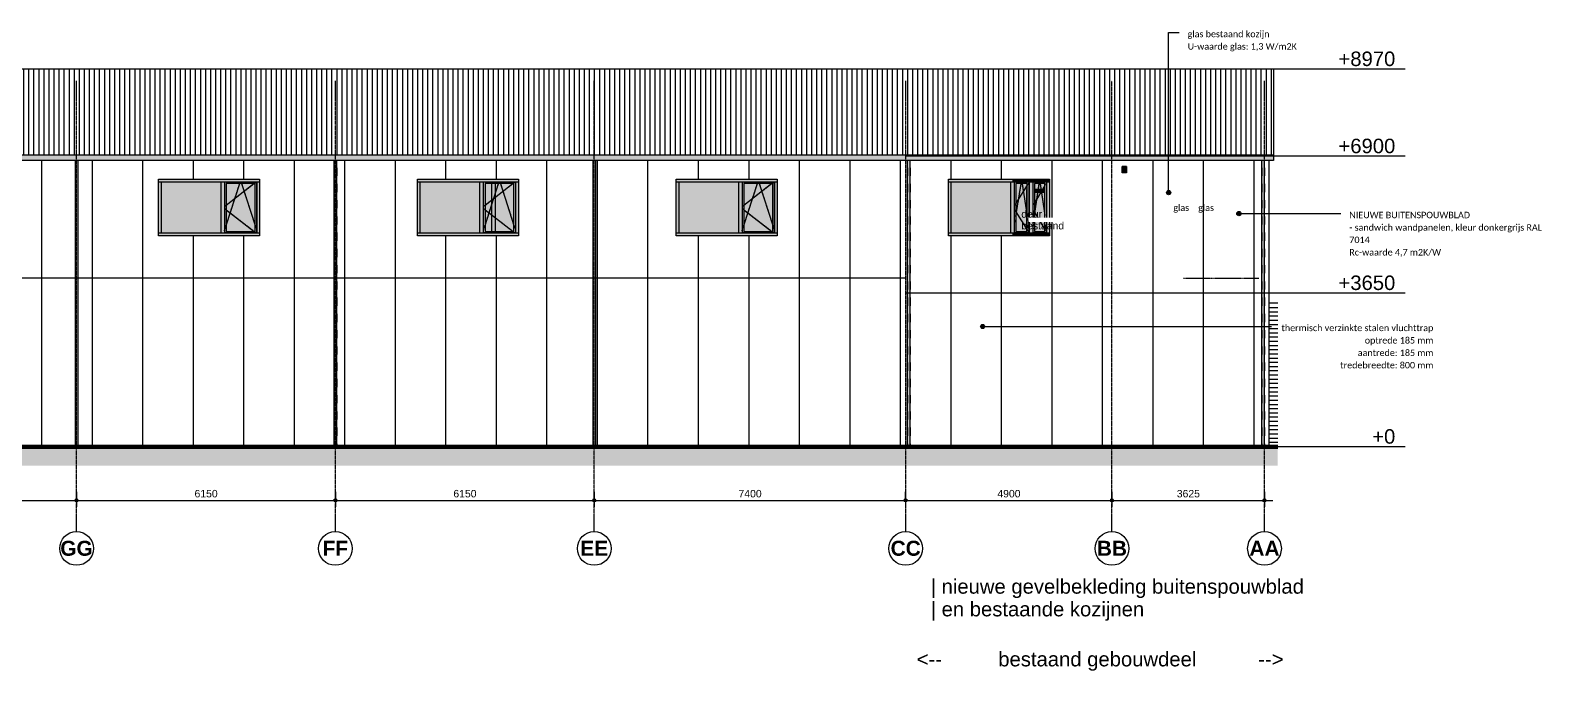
# Model space of a CAD drawing. Header units: millimetres. Extents: x 48682 to 485846, y -7071 to 11878.
# Drawn here: x 313471 to 349383, y -5328 to 9886 of the extents above; entities that cross this region are included whole.
import ezdxf

# ---------------------------------------------------------------- set-up
doc = ezdxf.new("R2010")
doc.units = ezdxf.units.MM
for name, pattern in [('dash-dash-dot', [10.5, 3, -1.5, 3, -1.5, 0, -1.5]), ('Grid Line', [22.225, 12.7, -3.175, 3.175, -3.175]), ('Hidden', [4, 2, -2]), ('levels', [12, 10, -1, 0, -1])]:
    doc.linetypes.add(name, pattern=pattern)
for name, color, linetype, lineweight in [('A-ANNO-DIMS', 211, 'Continuous', 9), ('A-ANNO-DIMS-100', 211, 'Continuous', 9), ('A-AREA', 32, 'dash-dash-dot', 9), ('A-DETL', 90, 'Continuous', 13), ('A-DOOR', 31, 'Continuous', 18), ('A-DOOR-GLAZ', 31, 'Continuous', 13), ('A-FLOR', 192, 'Continuous', 18), ('A-FLOR-LEVL', 51, 'Continuous', 9), ('A-FLOR-PATT', 8, 'Continuous', 18), ('A-GLAZ', 151, 'Continuous', 18), ('A-GLAZ-CWMG', 51, 'Continuous', 13), ('A-WALL-PATT', 111, 'Continuous', 13), ('C-TOPO', 7, 'Continuous', 13), ('G-ANNO-TEXT', 231, 'Continuous', 9), ('I-WALL', 2, 'Continuous', 13), ('S-COLS', 52, 'Continuous', 18), ('S-COLS-HDLN', 52, 'Hidden', 9), ('S-FNDN', 32, 'Continuous', 18), ('S-GRID', 1, 'Continuous', 9), ('S-GRID-IDEN', 1, 'Continuous', 18)]:
    doc.layers.add(name, color=color, linetype=linetype, lineweight=lineweight)
doc.styles.add('Arial', font='arial.ttf', dxfattribs={"height": 177.035928})
doc.styles.add('Arial_2', font='arial.ttf', dxfattribs={"height": 344.236527})
doc.styles.add('Arial_B', font='', dxfattribs={"height": 355.164671})
doc.styles.add('Calibri', font='calibri.ttf', dxfattribs={"height": 153.100159})
doc.styles.get('Arial_B').set_extended_font_data('Arial', bold=True)
doc.dimstyles.new('1_8mm', dxfattribs={"dimscale": 304.8, "dimtxt": 180, "dimasz": 0.918635, "dimexe": 0.492126, "dimexo": 0.0625, "dimgap": 0.059055, "dimtad": 1, "dimdec": 4, "dimzin": 0, "dimdsep": 46, "dimtxsty": 'Arial', "dimblk1": 'DOTSMALL', "dimblk2": 'DOTSMALL', "dimsah": 1, "dimcen": 0.09, "dimdle": 0.656168, "dimazin": 0, "dimtfac": 1, "dimtdec": 4, "dimtix": 1, "dimtmove": 0, "dimatfit": 3, "dimfxl": 0.656168, "dimfxlon": 1, "dimtvp": 1, "dimtolj": 1, "dimtzin": 0, "dimlwd": 13, "dimlwe": 13, "dimarcsym": 2})
pattern_1 = [(90, (-49852.5, 0), (-1200, 7e-14), [])]

# ---------------------------------------------------------------- blocks, each defined once
blk = doc.blocks.new('300_28_ISR_kolom_buis - ø70x3_6 2-8363247-linkergebouw noordwestgevel_')
at = {"layer": 'S-COLS-HDLN', "linetype": 'Continuous', "lineweight": 18}
for points in [[(-58389, 0), (-58354, 0), (-58354, 6800), (-58389, 6800), (-58389, 154)], [(-58319, 0), (-58319, 6800), (-58354, 6800), (-58354, 0), (-58321, 0)]]:
    blk.add_hatch(color=256, dxfattribs=at).paths.add_polyline_path(points, flags=0)
at = {"layer": 'A-DETL', "lineweight": 18}
for p, q in [((-58389, 6800), (-58389, 0)), ((-58319, 0), (-58319, 6800))]:
    blk.add_line(p, q, dxfattribs=at)
at = {"layer": 'S-COLS', "linetype": 'Hidden', "lineweight": 9}
for p, q in [((-58386, 6800), (-58386, 0)), ((-58323, 6800), (-58323, 0))]:
    blk.add_line(p, q, dxfattribs=at)
blk = doc.blocks.new('32_DO_glas - 01-8595826-linkergebouw noordwestgevel_')
at = {"layer": 'A-DOOR-GLAZ'}
blk.add_hatch(color=256, dxfattribs=at).paths.add_polyline_path([(-73973, 5107), (-73884, 5107), (-73884, 6243), (-74572, 6243), (-74572, 5107), (-74235, 5107)], flags=0)
blk = doc.blocks.new('32_DO_glas - 01-8532440-linkergebouw noordwestgevel_')
at = {"layer": 'A-DOOR-GLAZ'}
blk.add_hatch(color=256, dxfattribs=at).paths.add_polyline_path([(-68265, 5107), (-68265, 6243), (-68422, 6243), (-68422, 5107), (-68336, 5107)], flags=0)
blk = doc.blocks.new('Rectangular Mullion - 32_tussen_90x100-8431527-linkergebouw noordwestgevel_')
at = {"layer": 'A-GLAZ-CWMG'}
blk.add_hatch(color=256, dxfattribs=at).paths.add_polyline_path([(-68204, 5107), (-68175, 5107), (-68175, 6243), (-68265, 6243), (-68265, 5107)], flags=0)
for p, q in [((-68265, 6243), (-68265, 5107)), ((-68175, 5107), (-68175, 6243))]:
    blk.add_line(p, q, dxfattribs=at)
blk = doc.blocks.new('32_DO_glas - 01-8532562-linkergebouw noordwestgevel_')
at = {"layer": 'A-DOOR-GLAZ'}
blk.add_hatch(color=256, dxfattribs=at).paths.add_polyline_path([(-92460, 5107), (-92334, 5107), (-92334, 6243), (-92775, 6243), (-92775, 5107), (-92591, 5107)], flags=0)
blk = doc.blocks.new('Rectangular Mullion - 32_rechts_67x100-8745241-linkergebouw noordwestgevel_')
at = {"layer": 'A-GLAZ-CWMG'}
h = blk.add_hatch(color=256, dxfattribs=at)
h.paths.add_polyline_path([(-55329, 6033), (-55119, 6033), (-55119, 6100), (-55367, 6100), (-55367, 6033), (-55356, 6033)], flags=0)
h.paths.add_polyline_path([(-55537, 6033), (-55537, 6100), (-55552, 6100), (-55552, 6033)], flags=0)
for p, q in [((-55552, 6033), (-55552, 6100)), ((-55537, 6100), (-55552, 6100)), ((-55537, 6033), (-55552, 6033)), ((-55119, 6100), (-55367, 6100)), ((-55119, 6033), (-55367, 6033))]:
    blk.add_line(p, q, dxfattribs=at)
blk = doc.blocks.new('Rectangular Mullion - 32_rechts_67x100-8753308-linkergebouw noordwestgevel_')
at = {"layer": 'A-GLAZ-CWMG'}
blk.add_hatch(color=256, dxfattribs=at).paths.add_polyline_path([(-55552, 5107), (-55537, 5107), (-55537, 6033), (-55552, 6033), (-55552, 5122)], flags=0)
for q in [(-55537, 6033), (-55552, 5107)]:
    blk.add_line((-55552, 6033), q, dxfattribs=at)
blk = doc.blocks.new('32_DO_glas - 01-8753311-linkergebouw noordwestgevel_')
at = {"layer": 'A-DOOR-GLAZ'}
blk.add_hatch(color=256, dxfattribs=at).paths.add_polyline_path([(-55225, 5107), (-55119, 5107), (-55119, 6033), (-55367, 6033), (-55367, 5107), (-55356, 5107)], flags=0)
blk = doc.blocks.new('32_DO_glas - 01-8656808-linkergebouw noordwestgevel_')
at = {"layer": 'A-DOOR-GLAZ'}
blk.add_hatch(color=256, dxfattribs=at).paths.add_polyline_path([(-61584, 5107), (-61584, 6243), (-62272, 6243), (-62272, 5107), (-61649, 5107)], flags=0)
blk = doc.blocks.new('Rectangular Mullion - 32_rechts_67x100-8689661-linkergebouw noordwestgevel_')
at = {"layer": 'A-GLAZ-CWMG'}
blk.add_hatch(color=256, dxfattribs=at).paths.add_polyline_path([(-99146, 6283), (-98377, 6283), (-98377, 6350), (-99257, 6350), (-99257, 6283), (-99165, 6283)], flags=0)
for p, q in [((-99257, 6350), (-98377, 6350)), ((-99257, 6283), (-98377, 6283)), ((-98377, 6350), (-98377, 6283))]:
    blk.add_line(p, q, dxfattribs=at)
blk = doc.blocks.new('Rectangular Mullion - 32_links_67x100-8689662-linkergebouw noordwestgevel_')
at = {"layer": 'A-GLAZ-CWMG'}
blk.add_hatch(color=256, dxfattribs=at).paths.add_polyline_path([(-99257, 5000), (-99257, 5067), (-100777, 5067), (-100777, 5000), (-99933, 5000)], flags=0)
for p, q in [((-100777, 5000), (-100777, 5067)), ((-99257, 5067), (-100777, 5067)), ((-99257, 5000), (-100777, 5000))]:
    blk.add_line(p, q, dxfattribs=at)
blk = doc.blocks.new('Rectangular Mullion - 32_rechts_67x100-8469396-linkergebouw noordwestgevel_')
at = {"layer": 'A-GLAZ-CWMG'}
blk.add_hatch(color=256, dxfattribs=at).paths.add_polyline_path([(-98444, 5067), (-98377, 5067), (-98377, 6283), (-98444, 6283), (-98444, 5086)], flags=0)
for p, q in [((-98444, 6283), (-98377, 6283)), ((-98444, 6283), (-98444, 5067)), ((-98377, 6283), (-98377, 5067)), ((-98377, 5067), (-98444, 5067))]:
    blk.add_line(p, q, dxfattribs=at)
blk = doc.blocks.new('Rectangular Mullion - 32_links_67x100-8469397-linkergebouw noordwestgevel_')
at = {"layer": 'A-GLAZ-CWMG'}
blk.add_hatch(color=256, dxfattribs=at).paths.add_polyline_path([(-100710, 5067), (-100710, 6283), (-100777, 6283), (-100777, 5067)], flags=0)
for p, q in [((-100777, 6283), (-100710, 6283)), ((-100777, 5067), (-100777, 6283)), ((-100710, 5067), (-100710, 6283)), ((-100710, 5067), (-100777, 5067))]:
    blk.add_line(p, q, dxfattribs=at)
blk = doc.blocks.new('31_WI_RT62_BI_raam - BI_draaival_links-8689678-linkergebouw noordwestgevel_')
at = {"layer": 'A-GLAZ'}
h = blk.add_hatch(color=256, dxfattribs=at)
h.paths.add_polyline_path([(-98484, 5067), (-98444, 5067), (-98444, 6283), (-99212, 6283), (-99212, 5067), (-98491, 5067)], flags=0)
h.paths.add_polyline_path([(-99146, 5072), (-99207, 5072), (-99207, 6278), (-98449, 6278), (-98449, 5072), (-99082, 5072)], flags=0)
h = blk.add_hatch(color=256, dxfattribs=at)
h.paths.add_polyline_path([(-99172, 5072), (-98449, 5072), (-98449, 6278), (-99207, 6278), (-99207, 5072)], flags=0)
h.paths.add_polyline_path([(-99172, 5107), (-99172, 6243), (-98484, 6243), (-98484, 5107), (-99165, 5107)], flags=0)
at = {"layer": 'A-GLAZ', "linetype": 'Hidden', "lineweight": 13}
for p, q in [((-98452, 6283), (-99212, 5697)), ((-99212, 5125), (-98837, 6283)), ((-98819, 6283), (-98444, 5125)), ((-99212, 5653), (-98452, 5067))]:
    blk.add_line(p, q, dxfattribs=at)
at = {"layer": 'A-GLAZ'}
for p, q in [((-99207, 5072), (-99207, 6278)), ((-98449, 6278), (-99207, 6278)), ((-99172, 6243), (-99172, 5107)), ((-98484, 6243), (-99172, 6243)), ((-98484, 5107), (-98484, 6243)), ((-98449, 6278), (-98449, 5072)), ((-98449, 5072), (-99207, 5072)), ((-99172, 5107), (-98484, 5107))]:
    blk.add_line(p, q, dxfattribs=at)
at = {"layer": 'A-GLAZ', "lineweight": 13}
for p, q in [((-98504, 6243), (-99172, 5727)), ((-99172, 5249), (-98850, 6243)), ((-98806, 6243), (-98484, 5249)), ((-99172, 5623), (-98504, 5107))]:
    blk.add_line(p, q, dxfattribs=at)
blk = doc.blocks.new('Rectangular Mullion - 32_rechts_67x100-8689663-linkergebouw noordwestgevel_')
at = {"layer": 'A-GLAZ-CWMG'}
blk.add_hatch(color=256, dxfattribs=at).paths.add_polyline_path([(-100710, 6283), (-99257, 6283), (-99257, 6350), (-100777, 6350), (-100777, 6283)], flags=0)
for p, q in [((-100777, 6283), (-100777, 6350)), ((-100777, 6350), (-99257, 6350)), ((-100777, 6283), (-99257, 6283))]:
    blk.add_line(p, q, dxfattribs=at)
blk = doc.blocks.new('Rectangular Mullion - 32_links_67x100-8689664-linkergebouw noordwestgevel_')
at = {"layer": 'A-GLAZ-CWMG'}
blk.add_hatch(color=256, dxfattribs=at).paths.add_polyline_path([(-98884, 5000), (-98377, 5000), (-98377, 5067), (-99257, 5067), (-99257, 5000)], flags=0)
for p, q in [((-98377, 5067), (-99257, 5067)), ((-98377, 5067), (-98377, 5000)), ((-98377, 5000), (-99257, 5000))]:
    blk.add_line(p, q, dxfattribs=at)
blk = doc.blocks.new('Rectangular Mullion - 32_tussen_90x100-8469392-linkergebouw noordwestgevel_')
at = {"layer": 'A-GLAZ-CWMG'}
blk.add_hatch(color=256, dxfattribs=at).paths.add_polyline_path([(-99212, 5067), (-99212, 6283), (-99302, 6283), (-99302, 5067), (-99277, 5067)], flags=0)
for p, q in [((-99302, 6283), (-99212, 6283)), ((-99302, 6283), (-99302, 5067)), ((-99212, 6283), (-99212, 5067)), ((-99212, 5067), (-99302, 5067))]:
    blk.add_line(p, q, dxfattribs=at)
blk = doc.blocks.new('32_DO_glas - 01-8689677-linkergebouw noordwestgevel_')
at = {"layer": 'A-DOOR-GLAZ'}
blk.add_hatch(color=256, dxfattribs=at).paths.add_polyline_path([(-99933, 5067), (-99302, 5067), (-99302, 6283), (-100710, 6283), (-100710, 5067)], flags=0)
blk = doc.blocks.new('Rectangular Mullion - 32_rechts_67x100-8757924-linkergebouw noordwestgevel_')
at = {"layer": 'A-GLAZ-CWMG'}
blk.add_hatch(color=256, dxfattribs=at).paths.add_polyline_path([(-55012, 6283), (-55012, 6350), (-55452, 6350), (-55452, 6283), (-55079, 6283)], flags=0)
for p, q in [((-55452, 6350), (-55012, 6350)), ((-55452, 6283), (-55012, 6283)), ((-55012, 6350), (-55012, 6283))]:
    blk.add_line(p, q, dxfattribs=at)
blk = doc.blocks.new('31_WI_RT62_BI_raam - BI_draaival_links-8757928-linkergebouw noordwestgevel_')
at = {"layer": 'A-GLAZ'}
h = blk.add_hatch(color=256, dxfattribs=at)
h.paths.add_polyline_path([(-55848, 5067), (-55497, 5067), (-55497, 6283), (-55848, 6283), (-55848, 5072)], flags=0)
h.paths.add_polyline_path([(-55843, 5072), (-55843, 6278), (-55502, 6278), (-55502, 5072), (-55841, 5072)], flags=0)
h = blk.add_hatch(color=256, dxfattribs=at)
h.paths.add_polyline_path([(-55808, 5072), (-55502, 5072), (-55502, 6278), (-55843, 6278), (-55843, 5072), (-55811, 5072)], flags=0)
h.paths.add_polyline_path([(-55537, 5107), (-55808, 5107), (-55808, 6243), (-55537, 6243), (-55537, 5161)], flags=0)
at = {"layer": 'A-GLAZ', "linetype": 'Hidden', "lineweight": 13}
for p, q in [((-55848, 5214), (-55677, 6283)), ((-55497, 6267), (-55848, 5719)), ((-55668, 6283), (-55497, 5214)), ((-55848, 5631), (-55497, 5083))]:
    blk.add_line(p, q, dxfattribs=at)
at = {"layer": 'A-GLAZ'}
for p, q in [((-55843, 5072), (-55843, 6278)), ((-55502, 6278), (-55843, 6278)), ((-55808, 6243), (-55808, 5107)), ((-55537, 6243), (-55808, 6243)), ((-55537, 5107), (-55537, 6243)), ((-55502, 6278), (-55502, 5072)), ((-55502, 5072), (-55843, 5072)), ((-55808, 5107), (-55537, 5107))]:
    blk.add_line(p, q, dxfattribs=at)
at = {"layer": 'A-GLAZ', "lineweight": 13}
for p, q in [((-55808, 5465), (-55683, 6243)), ((-55537, 6205), (-55808, 5781)), ((-55662, 6243), (-55537, 5465)), ((-55808, 5569), (-55537, 5145))]:
    blk.add_line(p, q, dxfattribs=at)
blk = doc.blocks.new('Rectangular Mullion - 32_links_67x100-8757925-linkergebouw noordwestgevel_')
at = {"layer": 'A-GLAZ-CWMG'}
blk.add_hatch(color=256, dxfattribs=at).paths.add_polyline_path([(-55485, 5000), (-55452, 5000), (-55452, 5067), (-55893, 5067), (-55893, 5000), (-55552, 5000)], flags=0)
for p, q in [((-55452, 5067), (-55893, 5067)), ((-55452, 5000), (-55893, 5000))]:
    blk.add_line(p, q, dxfattribs=at)
blk = doc.blocks.new('31_WI_RT62_BI_raam - BI_draaival_links-8757934-linkergebouw noordwestgevel_')
at = {"layer": 'A-GLAZ'}
h = blk.add_hatch(color=256, dxfattribs=at)
h.paths.add_polyline_path([(-55407, 5067), (-55079, 5067), (-55079, 6283), (-55407, 6283), (-55407, 5072)], flags=0)
h.paths.add_polyline_path([(-55086, 5072), (-55402, 5072), (-55402, 6278), (-55084, 6278), (-55084, 5072)], flags=0)
h = blk.add_hatch(color=256, dxfattribs=at)
h.paths.add_polyline_path([(-55401, 5072), (-55084, 5072), (-55084, 6278), (-55402, 6278), (-55402, 5072)], flags=0)
h.paths.add_polyline_path([(-55119, 5107), (-55367, 5107), (-55367, 6243), (-55119, 6243), (-55119, 5161)], flags=0)
at = {"layer": 'A-GLAZ', "linetype": 'Hidden', "lineweight": 13}
for p, q in [((-55407, 5224), (-55248, 6283)), ((-55079, 6265), (-55407, 5721)), ((-55239, 6283), (-55079, 5224)), ((-55407, 5629), (-55079, 5085))]:
    blk.add_line(p, q, dxfattribs=at)
at = {"layer": 'A-GLAZ'}
for p, q in [((-55402, 5072), (-55402, 6278)), ((-55084, 6278), (-55402, 6278)), ((-55367, 6243), (-55367, 5107)), ((-55119, 6243), (-55367, 6243)), ((-55119, 5107), (-55119, 6243)), ((-55084, 6278), (-55084, 5072)), ((-55084, 5072), (-55402, 5072)), ((-55367, 5107), (-55119, 5107))]:
    blk.add_line(p, q, dxfattribs=at)
at = {"layer": 'A-GLAZ', "lineweight": 13}
for p, q in [((-55367, 5489), (-55254, 6243)), ((-55119, 6198), (-55367, 5788)), ((-55233, 6243), (-55119, 5489)), ((-55367, 5562), (-55119, 5152))]:
    blk.add_line(p, q, dxfattribs=at)
blk = doc.blocks.new('Rectangular Mullion - 32_rechts_67x100-8757926-linkergebouw noordwestgevel_')
at = {"layer": 'A-GLAZ-CWMG'}
blk.add_hatch(color=256, dxfattribs=at).paths.add_polyline_path([(-55893, 6283), (-55452, 6283), (-55452, 6350), (-55893, 6350)], flags=0)
for p, q in [((-55893, 6350), (-55452, 6350)), ((-55893, 6283), (-55452, 6283))]:
    blk.add_line(p, q, dxfattribs=at)
blk = doc.blocks.new('Rectangular Mullion - 32_links_67x100-8757927-linkergebouw noordwestgevel_')
at = {"layer": 'A-GLAZ-CWMG'}
blk.add_hatch(color=256, dxfattribs=at).paths.add_polyline_path([(-55452, 5000), (-55012, 5000), (-55012, 5067), (-55452, 5067), (-55452, 5010)], flags=0)
for p, q in [((-55012, 5067), (-55452, 5067)), ((-55012, 5067), (-55012, 5000)), ((-55012, 5000), (-55452, 5000))]:
    blk.add_line(p, q, dxfattribs=at)
blk = doc.blocks.new('Rectangular Mullion - 32_tussen_90x100-8501012-linkergebouw noordwestgevel_')
at = {"layer": 'A-GLAZ-CWMG'}
blk.add_hatch(color=256, dxfattribs=at).paths.add_polyline_path([(-55497, 5067), (-55407, 5067), (-55407, 6283), (-55497, 6283), (-55497, 5086)], flags=0)
for p, q in [((-55497, 6283), (-55407, 6283)), ((-55497, 6283), (-55497, 5067)), ((-55407, 6283), (-55407, 5067)), ((-55407, 5067), (-55497, 5067))]:
    blk.add_line(p, q, dxfattribs=at)
blk = doc.blocks.new('Grid - r_4_0mm-300507-linkergebouw noordwestgevel_')
at = {"layer": 'S-GRID-IDEN'}
blk.add_circle((-49902, -2424), 400, dxfattribs=at)
blk = doc.blocks.new('DIMBLOCK43-linkergebouw noordwestgevel_')
at = {"layer": 'A-ANNO-DIMS-100', "lineweight": 25}
h = blk.add_hatch(color=256, dxfattribs=at)
edge = h.paths.add_edge_path(flags=0)
edge.add_arc((308420, -1281), 35, 0, 360)
h = blk.add_hatch(color=256, dxfattribs=at)
edge = h.paths.add_edge_path(flags=0)
edge.add_arc((314570, -1281), 35, 0, 360)
at = {"layer": 'A-ANNO-DIMS-100', "lineweight": 13}
for p, q in [((308420, -1081), (308420, -1431)), ((308420, -1281), (308420, -1081)), ((308420, -1281), (314570, -1281)), ((314570, -1081), (314570, -1431)), ((314570, -1281), (314570, -1081))]:
    blk.add_line(p, q, dxfattribs=at)
at = {"layer": 'A-ANNO-DIMS-100', "lineweight": 25}
for centre in [(308420, -1281), (314570, -1281)]:
    blk.add_circle(centre, 35, dxfattribs=at)
at = {"layer": 'A-ANNO-DIMS-100', "color": 0, "lineweight": 13, "insert": (311224, -1033), "char_height": 177, "width": 651.32, "attachment_point": 1, "line_spacing_factor": 0.938532, "style": 'Arial'}
blk.add_mtext('6150', dxfattribs=at)
blk = doc.blocks.new('_DotSmall')
at = {"color": 0, "linetype": 'ByBlock', "const_width": 0.5}
blk.add_lwpolyline([(-0.0625, 0, 1), (0.0625, 0, 1)], format="xyb", close=True, dxfattribs=at)
blk = doc.blocks.new('DIMBLOCK44-linkergebouw noordwestgevel_')
at = {"layer": 'A-ANNO-DIMS-100', "lineweight": 25}
h = blk.add_hatch(color=256, dxfattribs=at)
edge = h.paths.add_edge_path(flags=0)
edge.add_arc((314570, -1281), 35, 0, 360)
h = blk.add_hatch(color=256, dxfattribs=at)
edge = h.paths.add_edge_path(flags=0)
edge.add_arc((320720, -1281), 35, 0, 360)
at = {"layer": 'A-ANNO-DIMS-100', "lineweight": 13}
for p, q in [((314570, -1081), (314570, -1431)), ((314570, -1281), (314570, -1081)), ((314570, -1281), (320720, -1281)), ((320720, -1081), (320720, -1431)), ((320720, -1281), (320720, -1081))]:
    blk.add_line(p, q, dxfattribs=at)
at = {"layer": 'A-ANNO-DIMS-100', "lineweight": 25}
for centre in [(314570, -1281), (320720, -1281)]:
    blk.add_circle(centre, 35, dxfattribs=at)
at = {"layer": 'A-ANNO-DIMS-100', "color": 0, "lineweight": 13, "insert": (317374, -1033), "char_height": 177, "width": 651.32, "attachment_point": 1, "line_spacing_factor": 0.938532, "style": 'Arial'}
blk.add_mtext('6150', dxfattribs=at)
blk = doc.blocks.new('DIMBLOCK45-linkergebouw noordwestgevel_')
at = {"layer": 'A-ANNO-DIMS-100', "lineweight": 25}
h = blk.add_hatch(color=256, dxfattribs=at)
edge = h.paths.add_edge_path(flags=0)
edge.add_arc((320720, -1281), 35, 0, 360)
h = blk.add_hatch(color=256, dxfattribs=at)
edge = h.paths.add_edge_path(flags=0)
edge.add_arc((326870, -1281), 35, 0, 360)
at = {"layer": 'A-ANNO-DIMS-100', "lineweight": 13}
for p, q in [((320720, -1081), (320720, -1431)), ((320720, -1281), (320720, -1081)), ((320720, -1281), (326870, -1281)), ((326870, -1081), (326870, -1431)), ((326870, -1281), (326870, -1081))]:
    blk.add_line(p, q, dxfattribs=at)
at = {"layer": 'A-ANNO-DIMS-100', "lineweight": 25}
for centre in [(320720, -1281), (326870, -1281)]:
    blk.add_circle(centre, 35, dxfattribs=at)
at = {"layer": 'A-ANNO-DIMS-100', "color": 0, "lineweight": 13, "insert": (323524, -1033), "char_height": 177, "width": 651.32, "attachment_point": 1, "line_spacing_factor": 0.938532, "style": 'Arial'}
blk.add_mtext('6150', dxfattribs=at)
blk = doc.blocks.new('DIMBLOCK46-linkergebouw noordwestgevel_')
at = {"layer": 'A-ANNO-DIMS-100', "lineweight": 25}
h = blk.add_hatch(color=256, dxfattribs=at)
edge = h.paths.add_edge_path(flags=0)
edge.add_arc((326870, -1281), 35, 0, 360)
h = blk.add_hatch(color=256, dxfattribs=at)
edge = h.paths.add_edge_path(flags=0)
edge.add_arc((334270, -1281), 35, 0, 360)
at = {"layer": 'A-ANNO-DIMS-100', "lineweight": 13}
for p, q in [((326870, -1081), (326870, -1431)), ((326870, -1281), (326870, -1081)), ((326870, -1281), (334270, -1281)), ((334270, -1081), (334270, -1431)), ((334270, -1281), (334270, -1081))]:
    blk.add_line(p, q, dxfattribs=at)
at = {"layer": 'A-ANNO-DIMS-100', "lineweight": 25}
for centre in [(326870, -1281), (334270, -1281)]:
    blk.add_circle(centre, 35, dxfattribs=at)
at = {"layer": 'A-ANNO-DIMS-100', "color": 0, "lineweight": 13, "insert": (330299, -1033), "char_height": 177, "width": 651.32, "attachment_point": 1, "line_spacing_factor": 0.938532, "style": 'Arial'}
blk.add_mtext('7400', dxfattribs=at)
blk = doc.blocks.new('DIMBLOCK47-linkergebouw noordwestgevel_')
at = {"layer": 'A-ANNO-DIMS-100', "lineweight": 25}
h = blk.add_hatch(color=256, dxfattribs=at)
edge = h.paths.add_edge_path(flags=0)
edge.add_arc((334270, -1281), 35, 0, 360)
h = blk.add_hatch(color=256, dxfattribs=at)
edge = h.paths.add_edge_path(flags=0)
edge.add_arc((339170, -1281), 35, 0, 360)
at = {"layer": 'A-ANNO-DIMS-100', "lineweight": 13}
for p, q in [((334270, -1081), (334270, -1431)), ((334270, -1281), (334270, -1081)), ((334270, -1281), (339170, -1281)), ((339170, -1081), (339170, -1431)), ((339170, -1281), (339170, -1081))]:
    blk.add_line(p, q, dxfattribs=at)
at = {"layer": 'A-ANNO-DIMS-100', "lineweight": 25}
for centre in [(334270, -1281), (339170, -1281)]:
    blk.add_circle(centre, 35, dxfattribs=at)
at = {"layer": 'A-ANNO-DIMS-100', "color": 0, "lineweight": 13, "insert": (336449, -1033), "char_height": 177, "width": 651.32, "attachment_point": 1, "line_spacing_factor": 0.938532, "style": 'Arial'}
blk.add_mtext('4900', dxfattribs=at)
blk = doc.blocks.new('DIMBLOCK48-linkergebouw noordwestgevel_')
at = {"layer": 'A-ANNO-DIMS-100', "lineweight": 25}
h = blk.add_hatch(color=256, dxfattribs=at)
edge = h.paths.add_edge_path(flags=0)
edge.add_arc((339170, -1281), 35, 0, 360)
h = blk.add_hatch(color=256, dxfattribs=at)
edge = h.paths.add_edge_path(flags=0)
edge.add_arc((342795, -1281), 35, 0, 360)
at = {"layer": 'A-ANNO-DIMS-100', "lineweight": 13}
for p, q in [((339170, -1081), (339170, -1431)), ((339170, -1281), (339170, -1081)), ((339170, -1281), (342995, -1281)), ((342795, -1081), (342795, -1431)), ((342795, -1281), (342795, -1081))]:
    blk.add_line(p, q, dxfattribs=at)
at = {"layer": 'A-ANNO-DIMS-100', "lineweight": 25}
for centre in [(339170, -1281), (342795, -1281)]:
    blk.add_circle(centre, 35, dxfattribs=at)
at = {"layer": 'A-ANNO-DIMS-100', "color": 0, "lineweight": 13, "insert": (340712, -1033), "char_height": 177, "width": 651.32, "attachment_point": 1, "line_spacing_factor": 0.938532, "style": 'Arial'}
blk.add_mtext('3625', dxfattribs=at)

msp = doc.modelspace()

# ---------------------------------------------------------------- hatches: boundary and pattern name
at = {"layer": 'A-FLOR'}
msp.add_hatch(color=256, dxfattribs=at).paths.add_polyline_path([(308498.11332, 6800), (343010.41079, 6800), (343010.41079, 6920), (277145.41079, 6920), (277145.41079, 6800), (308367.00391, 6800)], flags=0)
h = msp.add_hatch(color=256, dxfattribs=at)
h.paths.add_polyline_path([(277145.41079, 6795), (277480.41079, 6795), (277480.41079, 6800), (277145.41079, 6800)], flags=0)
h.paths.add_polyline_path([(343010.41079, 6795), (343010.41079, 6800), (342895.41079, 6800), (342895.41079, 6795)], flags=0)
at = {"layer": 'A-FLOR-PATT', "lineweight": 9}
h = msp.add_hatch(dxfattribs=at)
h.set_pattern_fill('FP_14', color=256, style=0, pattern_type=2)
h.set_pattern_definition([(90, (0, -8877.83), (-120, 7e-15), [])])
h.paths.add_polyline_path([(277145.41079, 6920), (343010.41079, 6920), (343010.41079, 8970), (277145.41079, 8970), (277145.41079, 7437.69958)], flags=0)
at = {"layer": 'A-WALL-PATT', "lineweight": 9}
h = msp.add_hatch(dxfattribs=at)
h.set_pattern_fill('FP_12', color=256, style=0, pattern_type=2)
h.set_pattern_definition(pattern_1)
h.paths.add_polyline_path([(277480.41079, 0), (277650.41079, 0), (277650.41079, 6800), (277480.41079, 6800), (277480.41079, 153.85545)], flags=0)
h.paths.add_polyline_path([(284373.9814, 0), (289935.41079, 0), (289935.41079, 6800), (283855.41079, 6800), (283855.41079, 0)], flags=0)
h.paths.add_polyline_path([(277720.41079, 0), (283785.41079, 0), (283785.41079, 6800), (277720.41079, 6800), (277720.41079, 2.1087)], flags=0)
h.paths.add_polyline_path([(334457.77701, 0), (342725.41079, 0), (342725.41079, 6800), (334378.41079, 6800), (334378.41079, 0)], flags=0)
h.paths.add_polyline_path([(290005.41079, 0), (296085.41079, 0), (296085.41079, 6800), (290005.41079, 6800), (290005.41079, 153.85545)], flags=0)
h.paths.add_polyline_path([(334308.41079, 0), (334308.41079, 6800), (326905.41079, 6800), (326905.41079, 0), (334195.55819, 0)], flags=0)
h.paths.add_polyline_path([(326835.41079, 0), (326835.41079, 6800), (320755.41079, 6800), (320755.41079, 0), (326328.99343, 0)], flags=0)
h.paths.add_polyline_path([(296155.41079, 0), (302235.41079, 0), (302235.41079, 6800), (296155.41079, 6800), (296155.41079, 153.85545)], flags=0)
h.paths.add_polyline_path([(320685.41079, 0), (320685.41079, 6800), (314605.41079, 6800), (314605.41079, 0), (320560.17928, 0)], flags=0)
h.paths.add_polyline_path([(302305.41079, 0), (308385.41079, 0), (308385.41079, 6800), (302305.41079, 6800), (302305.41079, 153.85545)], flags=0)
h.paths.add_polyline_path([(308455.41079, 0), (314535.41079, 0), (314535.41079, 6800), (308455.41079, 6800), (308455.41079, 153.85545)], flags=0)
h.paths.add_polyline_path([(298070.41079, 5000), (298070.41079, 6350), (300470.91079, 6350), (300470.91079, 5000), (299058.23561, 5000)], flags=0)
h.paths.add_polyline_path([(286471.732, 5000), (285619.91079, 5000), (285619.91079, 6350), (288020.41079, 6350), (288020.41079, 5000)], flags=0)
h.paths.add_polyline_path([(337685.66079, 5000), (335285.16079, 5000), (335285.16079, 6350), (337685.66079, 6350), (337685.66079, 5009.75154)], flags=0)
h.paths.add_polyline_path([(279469.91079, 5000), (279469.91079, 6350), (281870.41079, 6350), (281870.41079, 5000), (280178.4802, 5000)], flags=0)
h.paths.add_polyline_path([(304184.44385, 5000), (304184.44385, 6350), (306584.94385, 6350), (306584.94385, 5000), (305351.48742, 5000)], flags=0)
h.paths.add_polyline_path([(291920.41079, 5000), (291920.41079, 6350), (294320.91079, 6350), (294320.91079, 5000), (292764.98381, 5000)], flags=0)
h.paths.add_polyline_path([(325070.91079, 5000), (322670.41079, 5000), (322670.41079, 6350), (325070.91079, 6350), (325070.91079, 5009.75154)], flags=0)
h.paths.add_polyline_path([(316520.41079, 5000), (316520.41079, 6350), (318920.91079, 6350), (318920.91079, 5000), (317937.99103, 5000)], flags=0)
h.paths.add_polyline_path([(312770.91079, 5000), (310370.41079, 5000), (310370.41079, 6350), (312770.91079, 6350), (312770.91079, 5616.73855)], flags=0)
h.paths.add_polyline_path([(328820.41079, 5000), (328820.41079, 6350), (331220.91079, 6350), (331220.91079, 5000), (329475.61934, 5000)], flags=0)
h.paths.add_polyline_path([(339415.41079, 6500.4444), (339415.41079, 6650.77424), (339515.41079, 6650.77424), (339515.41079, 6500.4444)], flags=0)
h = msp.add_hatch(dxfattribs=at)
h.set_pattern_fill('FP_12', color=256, style=0, pattern_type=2)
h.set_pattern_definition(pattern_1)
h.paths.add_polyline_path([(342848.77942, 0), (342895.41079, 0), (342895.41079, 6800), (342795.41079, 6800), (342795.41079, 0)], flags=0)
h = msp.add_hatch(dxfattribs=at)
h.set_pattern_fill('FP_13', color=256, style=0, pattern_type=2)
h.set_pattern_definition([(0, (-165924.21, 0), (0, 100), [])])
h.paths.add_polyline_path([(342895.41079, 0), (343110.99825, 0), (343110.99825, 3400), (342895.41079, 3400), (342895.41079, 153.85545)], flags=0)
at = {"layer": 'C-TOPO'}
msp.add_hatch(color=256, dxfattribs=at).paths.add_polyline_path([(275982.97899, -453.13156), (343110.99825, -453.13156), (343110.99825, -10), (275982.97899, -10)], flags=0)
at = {"layer": 'G-ANNO-TEXT'}
h = msp.add_hatch(color=250, dxfattribs=at)
edge = h.paths.add_edge_path(flags=0)
edge.add_arc((340518.70651, 6030.41013), 50, 0, 360)
h = msp.add_hatch(color=250, dxfattribs=at)
edge = h.paths.add_edge_path(flags=0)
edge.add_arc((342187.30993, 5530.90855), 50, 0, 360)
h = msp.add_hatch(color=250, dxfattribs=at)
edge = h.paths.add_edge_path(flags=0)
edge.add_arc((336100.23832, 2849.21281), 50, 0, 360)
at = {"layer": 'I-WALL'}
msp.add_hatch(color=256, dxfattribs=at).paths.add_polyline_path([(339515.41079, 6500.4444), (339515.41079, 6650.77424), (339415.41079, 6650.77424), (339415.41079, 6500.4444)], flags=0)
h = msp.add_hatch(color=256, dxfattribs=at)
h.paths.add_polyline_path([(336948.85585, 5107), (337145.41079, 5107), (337145.41079, 6100), (337160.41079, 6100), (337160.41079, 6243), (336890.16079, 6243), (336890.16079, 5107)], flags=0)
h.paths.add_polyline_path([(337330.41079, 6100), (337578.66079, 6100), (337578.66079, 6243), (337330.41079, 6243), (337330.41079, 6147.85218)], flags=0)
at = {"layer": 'S-FNDN'}
msp.add_hatch(color=256, dxfattribs=at).paths.add_polyline_path([(342717.67001, -10), (342795.41079, -10), (342795.41079, 0), (277480.41079, 0), (277480.41079, -10), (342586.5606, -10)], flags=0)

# ---------------------------------------------------------------- linework, layer by layer
at = {"layer": 'A-AREA'}
msp.add_line((340870.18283, 4000), (342659.91079, 4000), dxfattribs=at)
at = {"layer": 'A-DETL', "lineweight": 18}
for p, q in [((277145.41079, 8970), (343010.41079, 8970)), ((343010.41079, 8970), (343010.41079, 6800)), ((277145.41079, 6800), (343010.41079, 6800)), ((339415.41079, 6500.4444), (339415.41079, 6650.77424)), ((339515.41079, 6650.77424), (339415.41079, 6650.77424)), ((339515.41079, 6500.4444), (339415.41079, 6500.4444)), ((339515.41079, 6650.77424), (339515.41079, 6500.4444)), ((342895.41079, 6800), (342895.41079, 0)), ((343010.41079, 6795), (342895.41079, 6795)), ((343010.41079, 6800), (343010.41079, 6795)), ((316520.41079, 5000), (316520.41079, 6350)), ((316520.41079, 6350), (318920.91079, 6350)), ((318920.91079, 6350), (318920.91079, 5000)), ((322670.41079, 5000), (322670.41079, 6350)), ((322670.41079, 6350), (325070.91079, 6350)), ((325070.91079, 6350), (325070.91079, 5000)), ((328820.41079, 5000), (328820.41079, 6350)), ((328820.41079, 6350), (331220.91079, 6350)), ((331220.91079, 6350), (331220.91079, 5000)), ((335285.16079, 5000), (335285.16079, 6350)), ((335285.16079, 6350), (337685.66079, 6350)), ((337685.66079, 6350), (337685.66079, 5000)), ((337145.41079, 5107), (337145.41079, 6100)), ((337145.41079, 6100), (337160.41079, 6100)), ((337330.41079, 6100), (337578.66079, 6100)), ((318920.91079, 5000), (316520.41079, 5000)), ((325070.91079, 5000), (322670.41079, 5000)), ((331220.91079, 5000), (328820.41079, 5000)), ((337685.66079, 5000), (335285.16079, 5000)), ((343110.99825, 3400), (342895.41079, 3400)), ((277480.41079, 0), (343110.99825, 0)), ((342795.41079, 0), (342795.41079, -10))]:
    msp.add_line(p, q, dxfattribs=at)
at = {"layer": 'A-FLOR'}
msp.add_line((343010.41079, 6920), (277145.41079, 6920), dxfattribs=at)
at = {"layer": 'A-FLOR-LEVL', "linetype": 'levels'}
for p, q in [((334270.41079, 8970), (346135.75536, 8970)), ((334270.41079, 6900), (346135.75536, 6900)), ((334270.41079, 4000), (277453.59279, 4000)), ((334270.41079, 3650), (346135.75536, 3650)), ((334270.41079, 0), (346135.75536, 0))]:
    msp.add_line(p, q, dxfattribs=at)
at = {"layer": 'C-TOPO', "lineweight": 100}
for p, q in [((322594.28446, -10), (275982.97899, -10)), ((343110.99825, -10), (322594.28446, -10))]:
    msp.add_line(p, q, dxfattribs=at)
at = {"layer": 'C-TOPO'}
for q in [(275982.97899, -10), (343110.99825, -10)]:
    msp.add_line((322594.28617, -10), q, dxfattribs=at)
at = {"layer": 'G-ANNO-TEXT', "color": 250}
for p, q in [((340518.70651, 9830.84646), (340769.63452, 9830.84646)), ((340518.70651, 6030.41013), (340518.70651, 9830.84646)), ((342187.30993, 5530.90855), (344610.74987, 5530.90855)), ((336100.23832, 2849.21281), (342959.75058, 2849.21281))]:
    msp.add_line(p, q, dxfattribs=at)
for centre in [(340518.70651, 6030.41013), (342187.30993, 5530.90855), (336100.23832, 2849.21281)]:
    msp.add_circle(centre, 50, dxfattribs=at)
at = {"layer": 'S-GRID', "lineweight": 18}
for p, q in [((314570.41079, 8285.92369), (314570.41079, 8685.92369)), ((320720.41079, 8285.92369), (320720.41079, 8685.92369)), ((326870.41079, 8285.92369), (326870.41079, 8685.92369)), ((334270.41079, 8285.92369), (334270.41079, 8685.92369)), ((339170.41079, 8681.92369), (339170.41079, 8685.92369)), ((342795.41079, 8285.92369), (342795.41079, 8685.92369)), ((314570.41079, -2024.38528), (314570.41079, -1624.38528)), ((320720.41079, -2024.38528), (320720.41079, -1624.38528)), ((326870.41079, -2024.38528), (326870.41079, -1624.38528)), ((334270.41079, -2024.38528), (334270.41079, -1624.38528)), ((339170.41079, -2024.38528), (339170.41079, -1624.38528)), ((342795.41079, -2024.38528), (342795.41079, -1624.38528))]:
    msp.add_line(p, q, dxfattribs=at)
at = {"layer": 'S-GRID', "linetype": 'Grid Line', "lineweight": 18}
for p, q in [((339170.41079, -1624.38528), (339170.41079, 8681.92369)), ((314570.41079, -1624.38528), (314570.41079, 8285.92369)), ((320720.41079, -1624.38528), (320720.41079, 8285.92369)), ((326870.41079, -1624.38528), (326870.41079, 8285.92369)), ((334270.41079, -1624.38528), (334270.41079, 8285.92369)), ((342795.41079, -1624.38528), (342795.41079, 8285.92369))]:
    msp.add_line(p, q, dxfattribs=at)

# ---------------------------------------------------------------- block references
at = {"layer": 'A-DOOR'}
for name, p in [('32_DO_glas - 01-8689677-linkergebouw noordwestgevel_', (417297.86294, 0)), ('32_DO_glas - 01-8595826-linkergebouw noordwestgevel_', (392697.86294, 0)), ('32_DO_glas - 01-8689677-linkergebouw noordwestgevel_', (423447.86294, 0)), ('32_DO_glas - 01-8532440-linkergebouw noordwestgevel_', (392697.86294, 0)), ('32_DO_glas - 01-8532562-linkergebouw noordwestgevel_', (417297.86294, 0)), ('32_DO_glas - 01-8689677-linkergebouw noordwestgevel_', (429597.86294, 0)), ('32_DO_glas - 01-8656808-linkergebouw noordwestgevel_', (392697.86294, 0)), ('32_DO_glas - 01-8689677-linkergebouw noordwestgevel_', (436062.61294, 0)), ('32_DO_glas - 01-8753311-linkergebouw noordwestgevel_', (392697.86294, 0))]:
    msp.add_blockref(name, p, dxfattribs=at)
at = {"layer": 'A-GLAZ'}
for name, p in [('31_WI_RT62_BI_raam - BI_draaival_links-8689678-linkergebouw noordwestgevel_', (417297.86294, 0)), ('31_WI_RT62_BI_raam - BI_draaival_links-8689678-linkergebouw noordwestgevel_', (423447.86294, 0)), ('31_WI_RT62_BI_raam - BI_draaival_links-8689678-linkergebouw noordwestgevel_', (429597.86294, 0)), ('31_WI_RT62_BI_raam - BI_draaival_links-8757928-linkergebouw noordwestgevel_', (392697.86294, 0)), ('31_WI_RT62_BI_raam - BI_draaival_links-8757934-linkergebouw noordwestgevel_', (392697.86294, 0))]:
    msp.add_blockref(name, p, dxfattribs=at)
at = {"layer": 'A-GLAZ-CWMG'}
for name, p in [('Rectangular Mullion - 32_rechts_67x100-8689663-linkergebouw noordwestgevel_', (417297.86294, 0)), ('Rectangular Mullion - 32_links_67x100-8469397-linkergebouw noordwestgevel_', (417297.86294, 0)), ('Rectangular Mullion - 32_tussen_90x100-8469392-linkergebouw noordwestgevel_', (417297.86294, 0)), ('Rectangular Mullion - 32_rechts_67x100-8689661-linkergebouw noordwestgevel_', (417297.86294, 0)), ('Rectangular Mullion - 32_rechts_67x100-8469396-linkergebouw noordwestgevel_', (417297.86294, 0)), ('Rectangular Mullion - 32_rechts_67x100-8689663-linkergebouw noordwestgevel_', (423447.86294, 0)), ('Rectangular Mullion - 32_links_67x100-8469397-linkergebouw noordwestgevel_', (423447.86294, 0)), ('Rectangular Mullion - 32_tussen_90x100-8469392-linkergebouw noordwestgevel_', (423447.86294, 0)), ('Rectangular Mullion - 32_rechts_67x100-8689661-linkergebouw noordwestgevel_', (423447.86294, 0)), ('Rectangular Mullion - 32_tussen_90x100-8431527-linkergebouw noordwestgevel_', (392697.86294, 0)), ('Rectangular Mullion - 32_rechts_67x100-8469396-linkergebouw noordwestgevel_', (423447.86294, 0)), ('Rectangular Mullion - 32_rechts_67x100-8689663-linkergebouw noordwestgevel_', (429597.86294, 0)), ('Rectangular Mullion - 32_links_67x100-8469397-linkergebouw noordwestgevel_', (429597.86294, 0)), ('Rectangular Mullion - 32_tussen_90x100-8469392-linkergebouw noordwestgevel_', (429597.86294, 0)), ('Rectangular Mullion - 32_rechts_67x100-8689661-linkergebouw noordwestgevel_', (429597.86294, 0)), ('Rectangular Mullion - 32_rechts_67x100-8469396-linkergebouw noordwestgevel_', (429597.86294, 0)), ('Rectangular Mullion - 32_rechts_67x100-8689663-linkergebouw noordwestgevel_', (436062.61294, 0)), ('Rectangular Mullion - 32_links_67x100-8469397-linkergebouw noordwestgevel_', (436062.61294, 0)), ('Rectangular Mullion - 32_tussen_90x100-8469392-linkergebouw noordwestgevel_', (436062.61294, 0)), ('Rectangular Mullion - 32_rechts_67x100-8757926-linkergebouw noordwestgevel_', (392697.86294, 0)), ('Rectangular Mullion - 32_tussen_90x100-8501012-linkergebouw noordwestgevel_', (392697.86294, 0)), ('Rectangular Mullion - 32_rechts_67x100-8757924-linkergebouw noordwestgevel_', (392697.86294, 0)), ('Rectangular Mullion - 32_rechts_67x100-8469396-linkergebouw noordwestgevel_', (436062.61294, 0)), ('Rectangular Mullion - 32_rechts_67x100-8745241-linkergebouw noordwestgevel_', (392697.86294, 0)), ('Rectangular Mullion - 32_rechts_67x100-8753308-linkergebouw noordwestgevel_', (392697.86294, 0)), ('Rectangular Mullion - 32_links_67x100-8689662-linkergebouw noordwestgevel_', (417297.86294, 0)), ('Rectangular Mullion - 32_links_67x100-8689664-linkergebouw noordwestgevel_', (417297.86294, 0)), ('Rectangular Mullion - 32_links_67x100-8689662-linkergebouw noordwestgevel_', (423447.86294, 0)), ('Rectangular Mullion - 32_links_67x100-8689664-linkergebouw noordwestgevel_', (423447.86294, 0)), ('Rectangular Mullion - 32_links_67x100-8689662-linkergebouw noordwestgevel_', (429597.86294, 0)), ('Rectangular Mullion - 32_links_67x100-8689664-linkergebouw noordwestgevel_', (429597.86294, 0)), ('Rectangular Mullion - 32_links_67x100-8689662-linkergebouw noordwestgevel_', (436062.61294, 0)), ('Rectangular Mullion - 32_links_67x100-8757925-linkergebouw noordwestgevel_', (392697.86294, 0)), ('Rectangular Mullion - 32_links_67x100-8757927-linkergebouw noordwestgevel_', (392697.86294, 0))]:
    msp.add_blockref(name, p, dxfattribs=at)
at = {"layer": 'S-COLS'}
for p in [(372924.86294, 0), (379074.86294, 0), (385224.86294, 0), (392697.86294, 0), (401114.86294, 0)]:
    msp.add_blockref('300_28_ISR_kolom_buis - ø70x3_6 2-8363247-linkergebouw noordwestgevel_', p, dxfattribs=at)
at = {"layer": 'S-GRID-IDEN'}
for p in [(364472.86294, 0), (370622.86294, 0), (376772.86294, 0), (384172.86294, 0), (389072.86294, 0), (392697.86294, 0)]:
    msp.add_blockref('Grid - r_4_0mm-300507-linkergebouw noordwestgevel_', p, dxfattribs=at)

# ---------------------------------------------------------------- texts
at = {"layer": 'A-FLOR-LEVL', "char_height": 344.236527, "attachment_point": 3, "line_spacing_factor": 0.938532, "style": 'Arial_2'}
for s, insert, width in [('+8970', (345903.77469, 9379.92869), 1608.5208405), ('+6900', (345903.77469, 7309.92869), 1608.5208405), ('+3650', (345903.77469, 4059.92869), 1608.5208405), ('+0', (345903.77469, 409.92869), 650.9679642)]:
    msp.add_mtext(s, dxfattribs=dict(at, insert=insert, width=width))
at = {"layer": 'G-ANNO-TEXT', "color": 7}
for s, insert, char_height, width, attachment_point, line_spacing_factor, style in [('glas bestaand kozijn\\PU-waarde glas: 1,3 W/m2K\\P', (340969.63452, 9873.88105), 153.100159, 3144.8361876, 1, 1.156427, 'Calibri'), ('glas    glas', (340629.59298, 5746.68161), 153.100159, 1166.3540805, 1, 1.156427, 'Calibri'), ('NIEUWE BUITENSPOUWBLAD\\P- sandwich wandpanelen, kleur donkergrijs RAL\\P7014\\PRc-waarde 4,7 m2K/W\\P', (344810.74987, 5573.94314), 153.100159, 5544.5017125, 1, 1.156427, 'Calibri'), ('thermisch verzinkte stalen vluchttrap\\Poptrede 185 mm\\Paantrede: 185 mm\\Ptredebreedte: 800 mm', (346808.20694, 2892.24739), 153.100159, 4378.147632, 3, 1.156427, 'Calibri'), ('| nieuwe gevelbekleding buitenspouwblad\\P| en bestaande kozijnen', (334865.84575, -3153.47199), 344.2365269, 10537.281433, 1, 0.938532, 'Arial_2'), ('<--          bestaand gebouwdeel           -->', (343247.05273, -4880.37333), 344.2365269, 10369.2897003, 3, 0.938532, 'Arial_2')]:
    msp.add_mtext(s, dxfattribs=dict(at, insert=insert, char_height=char_height, width=width, attachment_point=attachment_point, line_spacing_factor=line_spacing_factor, style=style))
at = {"layer": 'S-GRID-IDEN', "lineweight": 9, "char_height": 355.164671, "attachment_point": 2, "line_spacing_factor": 0.938532, "style": 'Arial_B'}
for s, insert, width in [('GG', (314570.28873, -2241.24457), 898.7557699), ('FF', (320720.28873, -2241.24457), 705.5652773), ('EE', (326870.28873, -2241.24457), 764.3623837), ('CC', (334270.28873, -2241.24457), 831.5590768), ('BB', (339170.28873, -2241.24457), 831.5590768), ('AA', (342795.28873, -2241.24457), 806.3603169)]:
    msp.add_mtext(s, dxfattribs=dict(at, insert=insert, width=width))

# ---------------------------------------------------------------- dimensions: what is measured, and where the dimension line sits
at = {"layer": 'A-ANNO-DIMS', "lineweight": 13}
for base, p1, p2, override, picture, middle in [((314570.41079, -1281.08015), (308420.41079, -1081.08015), (314570.41079, -1081.08015), {"dimpost": '<>', "dimfxl": 6150}, 'DIMBLOCK43-linkergebouw noordwestgevel_', (311495.41079, -1172.69039)), ((320720.41079, -1281.08015), (314570.41079, -1081.08015), (320720.41079, -1081.08015), {"dimpost": '<>', "dimfxl": 6150}, 'DIMBLOCK44-linkergebouw noordwestgevel_', (317645.41079, -1172.69039)), ((326870.41079, -1281.08015), (320720.41079, -1081.08015), (326870.41079, -1081.08015), {"dimpost": '<>', "dimfxl": 6150}, 'DIMBLOCK45-linkergebouw noordwestgevel_', (323795.41079, -1172.69039)), ((334270.41079, -1281.08015), (326870.41079, -1081.08015), (334270.41079, -1081.08015), {"dimpost": '<>', "dimfxl": 7400}, 'DIMBLOCK46-linkergebouw noordwestgevel_', (330570.41079, -1172.69039)), ((339170.41079, -1281.08015), (334270.41079, -1081.08015), (339170.41079, -1081.08015), {"dimpost": '<>', "dimfxl": 4900}, 'DIMBLOCK47-linkergebouw noordwestgevel_', (336720.41079, -1172.69039)), ((342795.41079, -1281.08015), (339170.41079, -1081.08015), (342795.41079, -1081.08015), {"dimpost": '<>', "dimfxl": 3625}, 'DIMBLOCK48-linkergebouw noordwestgevel_', (340982.91079, -1172.63))]:
    dim = msp.add_linear_dim(base=base, p1=p1, p2=p2, dimstyle='1_8mm', override=override, dxfattribs=at)
    dim.commit()
    dim.dimension.update_dxf_attribs({"geometry": picture, "text_midpoint": middle})

# ---------------------------------------------------------------- next in the draw order: texts
at = {"layer": 'G-ANNO-TEXT', "color": 7, "insert": (337017.78457, 5609.63679), "char_height": 177.035928, "width": 1213.8722098, "attachment_point": 1, "line_spacing_factor": 0.938532, "style": 'Arial', "bg_fill": 3, "box_fill_scale": 0, "bg_fill_color": 256, "bg_fill_true_color": 3254780160, "bg_fill_transparency": 256}
msp.add_mtext('deur\\Pbestaand', dxfattribs=at)

doc.saveas('drawing.dxf')
